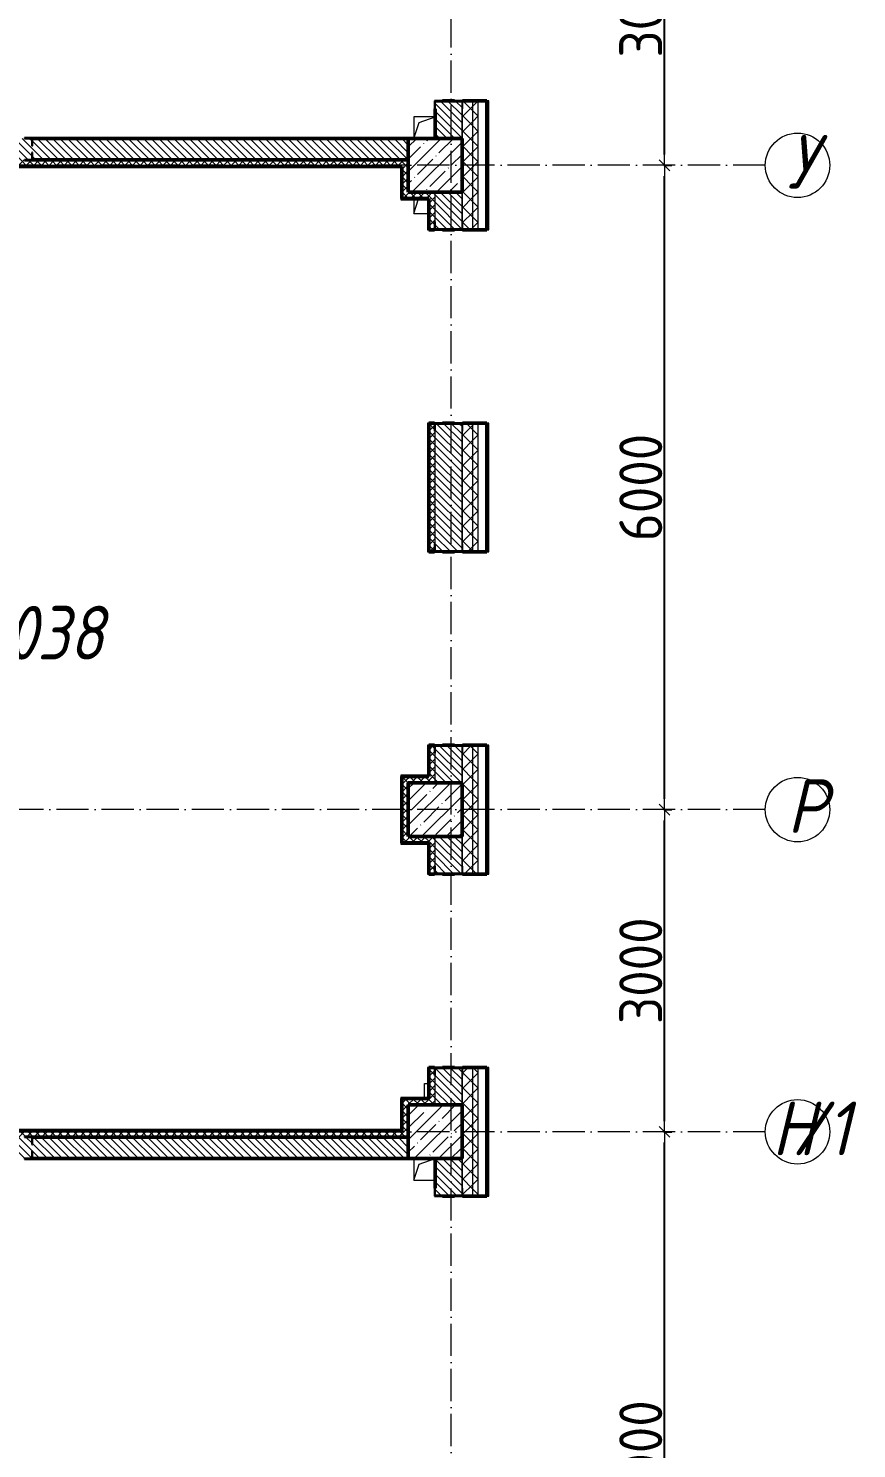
# Model space of a CAD drawing. Header units: millimetres. Extents: x -401725 to 250493, y 305116 to 802890.
# Drawn here: x 81621 to 89333, y 481397 to 494622 of the extents above; entities that cross this region are included whole.
import ezdxf

# ---------------------------------------------------------------- set-up
doc = ezdxf.new("R2010")
doc.units = ezdxf.units.MM
doc.linetypes.add('50_200_ШТРИХ_1Т_ш5_п1_п1_', pattern=[700, 500, -100, 0, -100])
for name, color, linetype, lineweight in [('A-____-____-DIMS', 7, 'Continuous', 9), ('A-FLOR-____-OTLN', 7, 'Continuous', 9), ('A-GENM-____-MCUT', 7, 'Continuous', 25), ('A-GENM-____-OTLN', 7, 'Continuous', 9), ('A-GENM-____-OTLN-1', 7, 'Continuous', 25), ('A-WALL-____-MCUT-2', 7, 'Continuous', 50), ('A-WALL-____-MCUT-3', 7, 'Continuous', 9), ('A-WALL-____-PATT-1', 7, 'Continuous', 9), ('A-WALL-FNSH-MCUT-1', 7, 'Continuous', 9), ('S-COLS-____-MCUT', 7, 'Continuous', 50), ('S-COLS-____-OTLN', 7, 'Continuous', 9), ('S-GRID-____-IDEN', 7, 'Continuous', 9), ('S-GRID-____-OTLN-1', 7, '50_200_ШТРИХ_1Т_ш5_п1_п1_', 9), ('Марки помещений', 7, 'Continuous', 9)]:
    doc.layers.add(name, color=color, linetype=linetype, lineweight=lineweight)
doc.layers.add('A-WALL-____-PATT-2', color=7, linetype='Continuous', lineweight=9, true_color=0x787878)
doc.styles.add('ISOCPEUR_I', font='isocpeui.ttf', dxfattribs={"width": 0.9, "height": 2.5})
doc.styles.add('ISOCPEUR_I_3', font='isocpeui.ttf', dxfattribs={"width": 0.85, "height": 2.2})
doc.styles.add('СПДС', font='isocpeur.ttf', dxfattribs={"width": 0.9})
doc.dimstyles.new('Размера А3', dxfattribs={"dimtxt": 200, "dimasz": 100, "dimexe": 70, "dimexo": 100, "dimgap": 20, "dimtad": 1, "dimdec": 0, "dimrnd": 10, "dimzin": 0, "dimdsep": 46, "dimtxsty": 'СПДС', "dimblk": 'ARROWHEAD_6', "dimcen": 1, "dimclrd": 256, "dimclre": 256, "dimclrt": 256, "dimazin": 0, "dimtfac": 1, "dimtdec": 0, "dimtmove": 2, "dimatfit": 3, "dimfxl": 1, "dimtolj": 1, "dimtzin": 0, "dimarcsym": 0})
pattern_1 = [(135, (-15591.663, 459015.94), (-35.35534, -35.35534), [])]
pattern_2 = [(45, (-15591.663, 459015.94), (-35.35534, 35.35534), []), (135, (-15591.663, 459015.94), (-35.35534, -35.35534), [])]
pattern_3 = [(45, (-15591.66, 459015.94), (-70.71068, 70.71068), []), (135, (-15591.66, 459015.94), (-70.71068, -70.71068), [])]

# ---------------------------------------------------------------- blocks, each defined once
blk = doc.blocks.new('BSC_Колонна _Прямоугольная - 500х500-V26-АР1_План отверстий 2 этажа в осях 1-64_А-ГГ')
at = {"layer": 'S-COLS-____-OTLN'}
h = blk.add_hatch(dxfattribs=at)
h.set_pattern_fill('FP_55', color=256, style=0, pattern_type=2)
h.set_pattern_definition([(45, (-101000, -25331.04), (-114.04925, 114.04925), []), (45, (-100885.95, -25331.04), (-114.04925, 114.04925), [201.613, -40.323, 3.353, -36.97])])
h.paths.add_polyline_path([(-250, -250), (250, -250), (250, 250), (-250, 250)], flags=0)
at = {"layer": 'S-COLS-____-MCUT'}
for p, q in [((250, 250), (-250, 250)), ((-250, 250), (-250, -250)), ((250, -250), (250, 250)), ((-250, -250), (250, -250))]:
    blk.add_line(p, q, dxfattribs=at)
blk = doc.blocks.new('BSC_Колонна _Прямоугольная - 500х500-V28-АР1_План отверстий 2 этажа в осях 1-64_А-ГГ')
at = {"layer": 'S-COLS-____-OTLN'}
h = blk.add_hatch(dxfattribs=at)
h.set_pattern_fill('FP_57', color=256, style=0, pattern_type=2)
h.set_pattern_definition([(45, (-101000, -34331.04), (-114.04925, 114.04925), []), (45, (-100885.95, -34331.04), (-114.04925, 114.04925), [201.613, -40.323, 3.353, -36.97])])
h.paths.add_polyline_path([(-250, -250), (250, -250), (250, 250), (-250, 250), (-250, -55)], flags=0)
at = {"layer": 'S-COLS-____-MCUT'}
for p, q in [((250, 250), (-250, 250)), ((-250, 250), (-250, -250)), ((250, -250), (250, 250)), ((-250, -250), (250, -250))]:
    blk.add_line(p, q, dxfattribs=at)
blk = doc.blocks.new('BSC_Колонна _Прямоугольная - 500х500-V34-АР1_План отверстий 2 этажа в осях 1-64_А-ГГ')
at = {"layer": 'S-COLS-____-OTLN'}
h = blk.add_hatch(dxfattribs=at)
h.set_pattern_fill('FP_63', color=256, style=0, pattern_type=2)
h.set_pattern_definition([(45, (-101000, -28331.04), (-114.04925, 114.04925), []), (45, (-100885.95, -28331.04), (-114.04925, 114.04925), [201.613, -40.323, 3.353, -36.97])])
h.paths.add_polyline_path([(-250, -250), (250, -250), (250, 250), (-250, 250), (-250, -75)], flags=0)
at = {"layer": 'S-COLS-____-MCUT'}
for p, q in [((250, 250), (-250, 250)), ((-250, 250), (-250, -250)), ((250, -250), (250, 250)), ((-250, -250), (250, -250))]:
    blk.add_line(p, q, dxfattribs=at)
blk = doc.blocks.new('Фахверк_СКБ_Уголок - 250_2700-27497298-АР1_План отверстий 2 этажа в осях 1-64_А-ГГ')
at = {"layer": 'A-GENM-____-MCUT'}
for p, q in [((200, 181), (125, 181)), ((125, 181), (125, 106)), ((131, 106), (131, 175)), ((131, 175), (200, 175)), ((200, 175), (200, 181)), ((125, 106), (131, 106)), ((131, -6), (125, -6)), ((125, -6), (125, -81)), ((125, -81), (200, -81)), ((131, -75), (131, -6)), ((200, -75), (131, -75)), ((200, -81), (200, -75))]:
    blk.add_line(p, q, dxfattribs=at)
blk = doc.blocks.new('Фахверк_СКБ_Уголок - 200_3550-28267367-АР1_План отверстий 2 этажа в осях 1-64_А-ГГ')
at = {"layer": 'A-GENM-____-MCUT'}
for p, q in [((200, 156), (125, 156)), ((125, 156), (125, 81)), ((131, 81), (131, 150)), ((131, 150), (200, 150)), ((200, 150), (200, 156)), ((125, 81), (131, 81)), ((131, 19), (125, 19)), ((125, 19), (125, -56)), ((131, -50), (131, 19)), ((125, -56), (200, -56)), ((200, -50), (131, -50)), ((200, -56), (200, -50))]:
    blk.add_line(p, q, dxfattribs=at)
blk = doc.blocks.new('AR_Отверстие прямоугольное _в плите_ - AR_Отверстие прямоугольное _в плите_-V168-АР1_План отверстий 2 этажа в осях 1-64_А-ГГ')
at = {"layer": 'A-GENM-____-OTLN'}
for p, q in [((100, 100), (-100, 100)), ((-100, 100), (-100, -100)), ((-100, -100), (-50, 50)), ((-50, 50), (100, 100))]:
    blk.add_line(p, q, dxfattribs=at)
blk = doc.blocks.new('AR_Отверстие прямоугольное _в плите_ - AR_Отверстие прямоугольное _в плите_-30511571-АР1_План отверстий 2 этажа в осях 1-64_А-ГГ')
at = {"layer": 'A-GENM-____-OTLN'}
for p, q in [((-100, 30), (-100, -100)), ((-100, -100), (-57, 30)), ((-100, -100), (30, -100))]:
    blk.add_line(p, q, dxfattribs=at)
blk = doc.blocks.new('AR_Отверстие прямоугольное _в плите_ - AR_Отверстие прямоугольное _в плите_-30511543-АР1_План отверстий 2 этажа в осях 1-64_А-ГГ')
at = {"layer": 'A-GENM-____-OTLN'}
for p, q in [((-100, 100), (-100, -100)), ((-100, -100), (-50, 50)), ((-50, 50), (100, 100)), ((-100, -100), (100, -100))]:
    blk.add_line(p, q, dxfattribs=at)
blk = doc.blocks.new('Ось сетки - Круг_Ø6_00__ISO-2_5_0_9K_-25732049-АР1_План отверстий 2 этажа в осях 1-64_А-ГГ')
at = {"layer": 'S-GRID-____-IDEN'}
blk.add_circle((0, 0), 3, dxfattribs=at)
blk = doc.blocks.new('ARROWHEAD_6')
at = {"color": 0, "linetype": 'Continuous'}
for p, q in [((0, 0), (-1, 0)), ((-0.5, -0.5), (0.5, 0.5))]:
    blk.add_line(p, q, dxfattribs=at)
blk = doc.blocks.new('*D4666')
at = {"layer": 'A-____-____-DIMS', "lineweight": -2, "transparency": 16777216}
for p, q in [((87537, 484347), (87613, 484347)), ((87543, 478447), (87543, 484247)), ((87537, 478347), (87613, 478347))]:
    blk.add_line(p, q, dxfattribs=at)
at = {"layer": 'Defpoints', "color": 0, "lineweight": 30, "transparency": 16777216}
for p in [(87437, 484347), (87543, 484347), (87437, 478347)]:
    blk.add_point(p, dxfattribs=at)
at = {"layer": 'A-____-____-DIMS', "lineweight": -2, "transparency": 16777216, "xscale": 100, "yscale": 100, "zscale": 100}
for p, rotation in [((87543, 484347), 90), ((87543, 478347), 270)]:
    blk.add_blockref('ARROWHEAD_6', p, dxfattribs=dict(at, rotation=rotation))
at = {"layer": 'A-____-____-DIMS', "transparency": 16777216, "insert": (87323, 481347), "char_height": 400, "attachment_point": 5, "rotation": 90, "style": 'СПДС'}
blk.add_mtext('\\A1;6000', dxfattribs=at)
blk = doc.blocks.new('*D4667')
at = {"layer": 'A-____-____-DIMS', "lineweight": -2, "transparency": 16777216}
for p, q in [((87537, 487347), (87613, 487347)), ((87543, 484447), (87543, 487247)), ((87537, 484347), (87613, 484347))]:
    blk.add_line(p, q, dxfattribs=at)
at = {"layer": 'Defpoints', "color": 0, "lineweight": 30, "transparency": 16777216}
for p in [(87437, 487347), (87543, 487347), (87437, 484347)]:
    blk.add_point(p, dxfattribs=at)
at = {"layer": 'A-____-____-DIMS', "lineweight": -2, "transparency": 16777216, "xscale": 100, "yscale": 100, "zscale": 100}
for p, rotation in [((87543, 487347), 90), ((87543, 484347), 270)]:
    blk.add_blockref('ARROWHEAD_6', p, dxfattribs=dict(at, rotation=rotation))
at = {"layer": 'A-____-____-DIMS', "transparency": 16777216, "insert": (87323, 485847), "char_height": 400, "attachment_point": 5, "rotation": 90, "style": 'СПДС'}
blk.add_mtext('\\A1;3000', dxfattribs=at)
blk = doc.blocks.new('*D4668')
at = {"layer": 'A-____-____-DIMS', "lineweight": -2, "transparency": 16777216}
for p, q in [((87537, 493347), (87613, 493347)), ((87543, 487447), (87543, 493247)), ((87537, 487347), (87613, 487347))]:
    blk.add_line(p, q, dxfattribs=at)
at = {"layer": 'Defpoints', "color": 0, "lineweight": 30, "transparency": 16777216}
for p in [(87437, 493347), (87543, 493347), (87437, 487347)]:
    blk.add_point(p, dxfattribs=at)
at = {"layer": 'A-____-____-DIMS', "lineweight": -2, "transparency": 16777216, "xscale": 100, "yscale": 100, "zscale": 100}
for p, rotation in [((87543, 493347), 90), ((87543, 487347), 270)]:
    blk.add_blockref('ARROWHEAD_6', p, dxfattribs=dict(at, rotation=rotation))
at = {"layer": 'A-____-____-DIMS', "transparency": 16777216, "insert": (87323, 490347), "char_height": 400, "attachment_point": 5, "rotation": 90, "style": 'СПДС'}
blk.add_mtext('\\A1;6000', dxfattribs=at)
blk = doc.blocks.new('*D4669')
at = {"layer": 'A-____-____-DIMS', "lineweight": -2, "transparency": 16777216}
for p, q in [((87537, 496347), (87613, 496347)), ((87543, 493447), (87543, 496247)), ((87537, 493347), (87613, 493347))]:
    blk.add_line(p, q, dxfattribs=at)
at = {"layer": 'Defpoints', "color": 0, "lineweight": 30, "transparency": 16777216}
for p in [(87437, 496347), (87543, 496347), (87437, 493347)]:
    blk.add_point(p, dxfattribs=at)
at = {"layer": 'A-____-____-DIMS', "lineweight": -2, "transparency": 16777216, "xscale": 100, "yscale": 100, "zscale": 100}
for p, rotation in [((87543, 496347), 90), ((87543, 493347), 270)]:
    blk.add_blockref('ARROWHEAD_6', p, dxfattribs=dict(at, rotation=rotation))
at = {"layer": 'A-____-____-DIMS', "transparency": 16777216, "insert": (87323, 494847), "char_height": 400, "attachment_point": 5, "rotation": 90, "style": 'СПДС'}
blk.add_mtext('\\A1;3000', dxfattribs=at)
blk = doc.blocks.new('2этаж')
at = {"layer": 'S-GRID-____-OTLN-1', "color": 251, "ltscale": 0.6, "true_color": 0x636466}
for p, q in [((85558.3, 454533.3), (85558.3, 508896.9)), ((88482.7, 493347), (77429.6, 493347)), ((88482.7, 487347), (77429.6, 487347)), ((88482.7, 484347), (77429.6, 484347))]:
    blk.add_line(p, q, dxfattribs=at)
at = {"layer": 'S-GRID-____-IDEN', "char_height": 500, "attachment_point": 1, "style": 'ISOCPEUR_I'}
for s, insert, width in [('\\fISOCPEUR|b0|i1|c204|p34|;\\W.9;У', (88685.3, 493628.9), 223.671), ('\\fISOCPEUR|b0|i1|c204|p34|;\\W.9;Р', (88685.3, 487628.9), 223.671), ('\\fISOCPEUR|b0|i1|c204|p34|;\\W.9;Н', (88542.7, 484628.9), 223.671), ('/1', (88727.2, 484628.9), 346.329)]:
    blk.add_mtext(s, dxfattribs=dict(at, insert=insert, width=width))
at = {"layer": 'A-____-____-DIMS'}
for base, p1, p2, picture, middle in [((87542.6, 496347), (87436.5, 493347), (87436.5, 496347), '*D4669', (87322.6, 494847)), ((87542.6, 493347), (87436.5, 487347), (87436.5, 493347), '*D4668', (87322.6, 490347)), ((87542.6, 487347), (87436.5, 484347), (87436.5, 487347), '*D4667', (87322.6, 485847)), ((87542.6, 484347), (87436.5, 478347), (87436.5, 484347), '*D4666', (87322.6, 481347))]:
    dim = blk.add_linear_dim(base=base, p1=p1, p2=p2, angle=90, dimstyle='Размера А3', override={"dimtxt": 400}, dxfattribs=at)
    dim.commit()
    dim.dimension.update_dxf_attribs({"geometry": picture, "text_midpoint": middle})

msp = doc.modelspace()

# ---------------------------------------------------------------- hatches: boundary and pattern name
at = {"layer": 'A-WALL-____-PATT-1'}
h = msp.add_hatch(dxfattribs=at)
h.set_pattern_fill('FP_1', color=256, style=0, pattern_type=2)
h.set_pattern_definition(pattern_3)
h.paths.add_polyline_path([(85758.3366, 456996.983), (85758.3366, 457946.983), (85664.3366, 457946.983), (85664.3366, 457871.983), (85658.3366, 457871.983), (85658.3366, 456996.983)], flags=0)
h.paths.add_polyline_path([(85664.3366, 459746.983), (85758.3366, 459746.983), (85758.3366, 460946.983), (85664.3366, 460946.983), (85664.3366, 460871.983), (85658.3366, 460871.983), (85658.3366, 459821.983), (85664.3366, 459821.983), (85664.3366, 459751.8495)], flags=0)
h.paths.add_polyline_path([(85664.3366, 462746.983), (85758.3366, 462746.983), (85758.3366, 463946.983), (85664.3366, 463946.983), (85664.3366, 463871.983), (85658.3366, 463871.983), (85658.3366, 462821.983), (85664.3366, 462821.983), (85664.3366, 462752.983)], flags=0)
h.paths.add_polyline_path([(85758.3366, 465746.983), (85758.3366, 466946.983), (85664.3366, 466946.983), (85664.3366, 466871.983), (85658.3366, 466871.983), (85658.3366, 465821.983), (85664.3366, 465821.983), (85664.3366, 465746.983)], flags=0)
h.paths.add_polyline_path([(85758.3366, 468746.983), (85758.3366, 469946.983), (85664.3366, 469946.983), (85664.3366, 469871.983), (85658.3366, 469871.983), (85658.3366, 468821.983), (85664.3366, 468821.983), (85664.3366, 468746.983)], flags=0)
h.paths.add_polyline_path([(85758.3366, 471746.983), (85758.3366, 472946.983), (85664.3366, 472946.983), (85664.3366, 472871.983), (85658.3366, 472871.983), (85658.3366, 471821.983), (85664.3366, 471821.983), (85664.3366, 471746.983)], flags=0)
h.paths.add_polyline_path([(85664.3366, 474746.983), (85758.3366, 474746.983), (85758.3366, 475946.983), (85664.3366, 475946.983), (85664.3366, 475871.983), (85658.3366, 475871.983), (85658.3366, 474821.983), (85664.3366, 474821.983), (85664.3366, 474752.983)], flags=0)
h.paths.add_polyline_path([(85664.3366, 477746.983), (85758.3366, 477746.983), (85758.3366, 478946.983), (85664.3366, 478946.983), (85664.3366, 478871.983), (85658.3366, 478871.983), (85658.3366, 477821.983), (85664.3366, 477821.983), (85664.3366, 477752.983)], flags=0)
h.paths.add_polyline_path([(85758.3366, 483746.983), (85758.3366, 484946.983), (85664.3366, 484946.983), (85664.3366, 484871.983), (85658.3366, 484871.983), (85658.3366, 483821.983), (85664.3366, 483821.983), (85664.3366, 483746.983)], flags=0)
h.paths.add_polyline_path([(85664.3366, 486746.983), (85758.3366, 486746.983), (85758.3366, 487946.983), (85664.3366, 487946.983), (85664.3366, 487871.983), (85658.3366, 487871.983), (85658.3366, 486821.983), (85664.3366, 486821.983), (85664.3366, 486752.983)], flags=0)
h.paths.add_polyline_path([(85664.3366, 489746.983), (85758.3366, 489746.983), (85758.3366, 490946.983), (85664.3366, 490946.983), (85664.3366, 490871.983), (85658.3366, 490871.983), (85658.3366, 489821.983), (85664.3366, 489821.983), (85664.3366, 489752.983)], flags=0)
h.paths.add_polyline_path([(85758.3366, 492746.983), (85758.3366, 493946.983), (85664.3366, 493946.983), (85664.3366, 493871.983), (85658.3366, 493871.983), (85658.3366, 492821.983), (85664.3366, 492821.983), (85664.3366, 492746.983)], flags=0)
h.paths.add_polyline_path([(85664.3366, 495746.983), (85758.3366, 495746.983), (85758.3366, 496946.983), (85664.3366, 496946.983), (85664.3366, 496871.983), (85658.3366, 496871.983), (85658.3366, 495821.983), (85664.3366, 495821.983), (85664.3366, 495752.983)], flags=0)
h.paths.add_polyline_path([(85758.3366, 498746.983), (85758.3366, 499946.983), (85664.3366, 499946.983), (85664.3366, 499871.983), (85658.3366, 499871.983), (85658.3366, 498821.983), (85664.3366, 498821.983), (85664.3366, 498746.983)], flags=0)
h.paths.add_polyline_path([(85664.3366, 504746.983), (85758.3366, 504746.983), (85758.3366, 505811.983), (85658.3366, 505811.983), (85658.3366, 504821.983), (85664.3366, 504821.983), (85664.3366, 504752.983)], flags=0)
h = msp.add_hatch(dxfattribs=at)
h.set_pattern_fill('FP_1', color=256, style=0, pattern_type=2)
h.set_pattern_definition(pattern_3)
h.paths.add_polyline_path([(85758.3366, 456946.983), (85808.3366, 456946.983), (85808.3366, 457946.983), (85758.3366, 457946.983), (85758.3366, 456996.983)], flags=0)
h.paths.add_polyline_path([(85758.3366, 459746.983), (85808.3366, 459746.983), (85808.3366, 460946.983), (85758.3366, 460946.983), (85758.3366, 459751.8495)], flags=0)
h.paths.add_polyline_path([(85808.3366, 462746.983), (85808.3366, 463946.983), (85758.3366, 463946.983), (85758.3366, 462746.983)], flags=0)
h.paths.add_polyline_path([(85758.3366, 465746.983), (85808.3366, 465746.983), (85808.3366, 466946.983), (85758.3366, 466946.983), (85758.3366, 465771.8075)], flags=0)
h.paths.add_polyline_path([(85758.3366, 468746.983), (85808.3366, 468746.983), (85808.3366, 469946.983), (85758.3366, 469946.983), (85758.3366, 469211.7835)], flags=0)
h.paths.add_polyline_path([(85808.3366, 471746.983), (85808.3366, 472946.983), (85758.3366, 472946.983), (85758.3366, 471746.983)], flags=0)
h.paths.add_polyline_path([(85758.3366, 474746.983), (85808.3366, 474746.983), (85808.3366, 475946.983), (85758.3366, 475946.983), (85758.3366, 475231.7415)], flags=0)
h.paths.add_polyline_path([(85758.3366, 477746.983), (85808.3366, 477746.983), (85808.3366, 478946.983), (85758.3366, 478946.983), (85758.3366, 478671.7174)], flags=0)
h.paths.add_polyline_path([(85808.3366, 483746.983), (85808.3366, 484946.983), (85758.3366, 484946.983), (85758.3366, 483746.983)], flags=0)
h.paths.add_polyline_path([(85808.3366, 486746.983), (85808.3366, 487946.983), (85758.3366, 487946.983), (85758.3366, 486746.983)], flags=0)
h.paths.add_polyline_path([(85808.3366, 489746.983), (85808.3366, 490946.983), (85758.3366, 490946.983), (85758.3366, 489746.983)], flags=0)
h.paths.add_polyline_path([(85808.3366, 492746.983), (85808.3366, 493946.983), (85758.3366, 493946.983), (85758.3366, 492746.983)], flags=0)
h.paths.add_polyline_path([(85758.3366, 495746.983), (85808.3366, 495746.983), (85808.3366, 496946.983), (85758.3366, 496946.983), (85758.3366, 495871.5974)], flags=0)
h.paths.add_polyline_path([(85808.3366, 498746.983), (85808.3366, 499946.983), (85758.3366, 499946.983), (85758.3366, 498746.983)], flags=0)
h.paths.add_polyline_path([(85758.3366, 504746.983), (85808.3366, 504746.983), (85808.3366, 505811.983), (85758.3366, 505811.983), (85758.3366, 505331.5313)], flags=0)
h = msp.add_hatch(dxfattribs=at)
h.set_pattern_fill('FP_3', color=256, style=0, pattern_type=2)
h.set_pattern_definition([(45, (-15591.66, 459015.94), (-85.53659, 85.53659), []), (45, (-15534.64, 459015.94), (-85.53659, 85.53659), [])])
h.paths.add_polyline_path([(85888.3366, 456846.983), (85908.3366, 456846.983), (85908.3366, 457946.983), (85888.3366, 457946.983), (85888.3366, 456866.983)], flags=0)
h.paths.add_polyline_path([(85908.3366, 459746.983), (85908.3366, 460946.983), (85888.3366, 460946.983), (85888.3366, 459746.983)], flags=0)
h.paths.add_polyline_path([(85908.3366, 462746.983), (85908.3366, 463946.983), (85888.3366, 463946.983), (85888.3366, 462746.983)], flags=0)
h.paths.add_polyline_path([(85908.3366, 465746.983), (85908.3366, 466946.983), (85888.3366, 466946.983), (85888.3366, 465746.983)], flags=0)
h.paths.add_polyline_path([(85888.3366, 468746.983), (85908.3366, 468746.983), (85908.3366, 469946.983), (85888.3366, 469946.983), (85888.3366, 469211.7835)], flags=0)
h.paths.add_polyline_path([(85888.3366, 471746.983), (85908.3366, 471746.983), (85908.3366, 472946.983), (85888.3366, 472946.983), (85888.3366, 471791.7655)], flags=0)
h.paths.add_polyline_path([(85888.3366, 474746.983), (85908.3366, 474746.983), (85908.3366, 475946.983), (85888.3366, 475946.983), (85888.3366, 475231.7415)], flags=0)
h.paths.add_polyline_path([(85888.3366, 477746.983), (85908.3366, 477746.983), (85908.3366, 478946.983), (85888.3366, 478946.983), (85888.3366, 478671.7174)], flags=0)
h.paths.add_polyline_path([(85908.3366, 483746.983), (85908.3366, 484946.983), (85888.3366, 484946.983), (85888.3366, 483746.983)], flags=0)
h.paths.add_polyline_path([(85888.3366, 486746.983), (85908.3366, 486746.983), (85908.3366, 487946.983), (85888.3366, 487946.983), (85888.3366, 487271.6574)], flags=0)
h.paths.add_polyline_path([(85888.3366, 489746.983), (85908.3366, 489746.983), (85908.3366, 490946.983), (85888.3366, 490946.983), (85888.3366, 490711.6334)], flags=0)
h.paths.add_polyline_path([(85888.3366, 492746.983), (85908.3366, 492746.983), (85908.3366, 493946.983), (85888.3366, 493946.983), (85888.3366, 493291.6154)], flags=0)
h.paths.add_polyline_path([(85908.3366, 495746.983), (85908.3366, 496946.983), (85888.3366, 496946.983), (85888.3366, 495746.983)], flags=0)
h.paths.add_polyline_path([(85888.3366, 498746.983), (85908.3366, 498746.983), (85908.3366, 499946.983), (85888.3366, 499946.983), (85888.3366, 499311.5733)], flags=0)
h.paths.add_polyline_path([(85908.3366, 504746.983), (85908.3366, 505811.983), (85888.3366, 505811.983), (85888.3366, 504746.983)], flags=0)
h = msp.add_hatch(dxfattribs=at)
h.set_pattern_fill('FP_6', color=256, style=0, pattern_type=2)
h.set_pattern_definition(pattern_1)
h.paths.add_polyline_path([(85589.3366, 493596.983), (85658.3366, 493596.983), (85658.3366, 493940.983), (85589.3366, 493940.983), (85589.3366, 493946.983), (85477.3366, 493946.983), (85477.3366, 493940.983), (85408.3366, 493940.983), (85408.3366, 493596.983)], flags=0)
h.paths.add_polyline_path([(85589.3366, 495746.983), (85589.3366, 495752.983), (85658.3366, 495752.983), (85658.3366, 496096.983), (85408.3366, 496096.983), (85408.3366, 495752.983), (85477.3366, 495752.983), (85477.3366, 495746.983)], flags=0)
h = msp.add_hatch(dxfattribs=at)
h.set_pattern_fill('FP_6', color=256, style=0, pattern_type=2)
h.set_pattern_definition(pattern_1)
h.paths.add_polyline_path([(85158.3366, 493396.983), (85158.3366, 493596.983), (81658.3366, 493596.983), (81658.3366, 493527.983), (81652.3366, 493527.983), (81652.3366, 493596.983), (78158.3366, 493596.983), (78158.3366, 493396.983), (81652.3366, 493396.983), (81652.3366, 493465.983), (81658.3366, 493465.983), (81658.3366, 493396.983), (85140.1114, 493396.983)], flags=0)
h = msp.add_hatch(dxfattribs=at)
h.set_pattern_fill('FP_6', color=256, style=0, pattern_type=2)
h.set_pattern_definition(pattern_1)
h.paths.add_polyline_path([(85589.3366, 487596.983), (85658.3366, 487596.983), (85658.3366, 487940.983), (85589.3366, 487940.983), (85589.3366, 487946.983), (85477.3366, 487946.983), (85477.3366, 487940.983), (85408.3366, 487940.983), (85408.3366, 487596.983), (85581.9775, 487596.983)], flags=0)
h.paths.add_polyline_path([(85589.3366, 489746.983), (85589.3366, 489752.983), (85658.3366, 489752.983), (85658.3366, 490940.983), (85589.3366, 490940.983), (85589.3366, 490946.983), (85477.3366, 490946.983), (85477.3366, 490940.983), (85408.3366, 490940.983), (85408.3366, 489752.983), (85477.3366, 489752.983), (85477.3366, 489746.983)], flags=0)
h.paths.add_polyline_path([(85589.3366, 492746.983), (85589.3366, 492752.983), (85658.3366, 492752.983), (85658.3366, 493096.983), (85408.3366, 493096.983), (85408.3366, 492752.983), (85477.3366, 492752.983), (85477.3366, 492746.983), (85581.9775, 492746.983)], flags=0)
h = msp.add_hatch(dxfattribs=at)
h.set_pattern_fill('FP_6', color=256, style=0, pattern_type=2)
h.set_pattern_definition(pattern_1)
h.paths.add_polyline_path([(85581.9775, 484596.983), (85658.3366, 484596.983), (85658.3366, 484940.983), (85589.3366, 484940.983), (85589.3366, 484946.983), (85477.3366, 484946.983), (85477.3366, 484940.983), (85408.3366, 484940.983), (85408.3366, 484596.983)], flags=0)
h.paths.add_polyline_path([(85581.9775, 486746.983), (85589.3366, 486746.983), (85589.3366, 486752.983), (85658.3366, 486752.983), (85658.3366, 487096.983), (85408.3366, 487096.983), (85408.3366, 486752.983), (85477.3366, 486752.983), (85477.3366, 486746.983)], flags=0)
h = msp.add_hatch(dxfattribs=at)
h.set_pattern_fill('FP_6', color=256, style=0, pattern_type=2)
h.set_pattern_definition(pattern_1)
h.paths.add_polyline_path([(85140.1114, 484096.983), (85158.3366, 484096.983), (85158.3366, 484296.983), (81658.3366, 484296.983), (81658.3366, 484227.983), (81652.3366, 484227.983), (81652.3366, 484296.983), (78158.3366, 484296.983), (78158.3366, 484096.983), (81652.3366, 484096.983), (81652.3366, 484165.983), (81658.3366, 484165.983), (81658.3366, 484096.983), (83372.6471, 484096.983)], flags=0)
h = msp.add_hatch(dxfattribs=at)
h.set_pattern_fill('FP_6', color=256, style=0, pattern_type=2)
h.set_pattern_definition(pattern_1)
h.paths.add_polyline_path([(85408.3366, 478596.983), (85658.3366, 478596.983), (85658.3366, 478940.983), (85589.3366, 478940.983), (85589.3366, 478946.983), (85477.3366, 478946.983), (85477.3366, 478940.983), (85408.3366, 478940.983), (85408.3366, 478671.7174)], flags=0)
h.paths.add_polyline_path([(85589.3366, 483746.983), (85589.3366, 483752.983), (85658.3366, 483752.983), (85658.3366, 484096.983), (85408.3366, 484096.983), (85408.3366, 483752.983), (85477.3366, 483752.983), (85477.3366, 483746.983)], flags=0)
at = {"layer": 'A-WALL-____-PATT-2'}
h = msp.add_hatch(dxfattribs=at)
h.set_pattern_fill('FP_7', color=256, style=0, pattern_type=2)
h.set_pattern_definition(pattern_2)
h.paths.add_polyline_path([(85088.3366, 493336.983), (85098.3366, 493336.983), (85098.3366, 493396.983), (81658.3366, 493396.983), (81658.3366, 493390.983), (81583.3366, 493390.983), (81583.3366, 493396.983), (78318.3366, 493396.983), (78318.3366, 493336.983), (83372.6471, 493336.983)], flags=0)
h = msp.add_hatch(dxfattribs=at)
h.set_pattern_fill('FP_7', color=256, style=0, pattern_type=2)
h.set_pattern_definition(pattern_2)
h.paths.add_polyline_path([(85158.3366, 493036.983), (85158.3366, 493396.983), (85098.3366, 493396.983), (85098.3366, 493036.983), (85140.1114, 493036.983)], flags=0)
h = msp.add_hatch(dxfattribs=at)
h.set_pattern_fill('FP_7', color=256, style=0, pattern_type=2)
h.set_pattern_definition(pattern_2)
h.paths.add_polyline_path([(85158.3366, 493036.983), (85348.3366, 493036.983), (85348.3366, 493096.983), (85158.3366, 493096.983)], flags=0)
h = msp.add_hatch(dxfattribs=at)
h.set_pattern_fill('FP_7', color=256, style=0, pattern_type=2)
h.set_pattern_definition(pattern_2)
h.paths.add_polyline_path([(85348.3366, 487596.983), (85408.3366, 487596.983), (85408.3366, 487871.983), (85402.3366, 487871.983), (85402.3366, 487946.983), (85348.3366, 487946.983), (85348.3366, 487656.983)], flags=0)
h.paths.add_polyline_path([(85348.3366, 489746.983), (85402.3366, 489746.983), (85402.3366, 489821.983), (85408.3366, 489821.983), (85408.3366, 490871.983), (85402.3366, 490871.983), (85402.3366, 490946.983), (85348.3366, 490946.983), (85348.3366, 489752.983)], flags=0)
h.paths.add_polyline_path([(85402.3366, 492746.983), (85402.3366, 492821.983), (85408.3366, 492821.983), (85408.3366, 493096.983), (85348.3366, 493096.983), (85348.3366, 492746.983)], flags=0)
h = msp.add_hatch(dxfattribs=at)
h.set_pattern_fill('FP_7', color=256, style=0, pattern_type=2)
h.set_pattern_definition(pattern_2)
h.paths.add_polyline_path([(85158.3366, 487096.983), (85158.3366, 487656.983), (85098.3366, 487656.983), (85098.3366, 487096.983), (85140.1114, 487096.983)], flags=0)
h = msp.add_hatch(dxfattribs=at)
h.set_pattern_fill('FP_7', color=256, style=0, pattern_type=2)
h.set_pattern_definition(pattern_2)
h.paths.add_polyline_path([(85348.3366, 487596.983), (85348.3366, 487656.983), (85158.3366, 487656.983), (85158.3366, 487596.983), (85338.3366, 487596.983)], flags=0)
h = msp.add_hatch(dxfattribs=at)
h.set_pattern_fill('FP_7', color=256, style=0, pattern_type=2)
h.set_pattern_definition(pattern_2)
h.paths.add_polyline_path([(85140.1114, 487036.983), (85348.3366, 487036.983), (85348.3366, 487096.983), (85098.3366, 487096.983), (85098.3366, 487036.983)], flags=0)
h = msp.add_hatch(dxfattribs=at)
h.set_pattern_fill('FP_7', color=256, style=0, pattern_type=2)
h.set_pattern_definition(pattern_2)
h.paths.add_polyline_path([(85348.3366, 484596.983), (85408.3366, 484596.983), (85408.3366, 484871.983), (85402.3366, 484871.983), (85402.3366, 484946.983), (85348.3366, 484946.983), (85348.3366, 484656.983)], flags=0)
h.paths.add_polyline_path([(85348.3366, 486746.983), (85402.3366, 486746.983), (85402.3366, 486821.983), (85408.3366, 486821.983), (85408.3366, 487096.983), (85348.3366, 487096.983), (85348.3366, 486752.983)], flags=0)
h = msp.add_hatch(dxfattribs=at)
h.set_pattern_fill('FP_7', color=256, style=0, pattern_type=2)
h.set_pattern_definition(pattern_2)
h.paths.add_polyline_path([(85098.3366, 484296.983), (85158.3366, 484296.983), (85158.3366, 484656.983), (85098.3366, 484656.983), (85098.3366, 484356.983)], flags=0)
h = msp.add_hatch(dxfattribs=at)
h.set_pattern_fill('FP_7', color=256, style=0, pattern_type=2)
h.set_pattern_definition(pattern_2)
h.paths.add_polyline_path([(85348.3366, 484596.983), (85348.3366, 484656.983), (85158.3366, 484656.983), (85158.3366, 484596.983), (85338.3366, 484596.983)], flags=0)
h = msp.add_hatch(dxfattribs=at)
h.set_pattern_fill('FP_7', color=256, style=0, pattern_type=2)
h.set_pattern_definition(pattern_2)
h.paths.add_polyline_path([(85098.3366, 484296.983), (85098.3366, 484356.983), (78218.3366, 484356.983), (78218.3366, 484296.983), (81583.3366, 484296.983), (81583.3366, 484302.983), (81658.3366, 484302.983), (81658.3366, 484296.983), (85088.3366, 484296.983)], flags=0)

# ---------------------------------------------------------------- linework, layer by layer
at = {"layer": 'A-FLOR-____-OTLN'}
for p, q in [((85308.3366, 484796.983), (85338.3366, 484796.983)), ((85308.3366, 484666.983), (85308.3366, 484796.983))]:
    msp.add_line(p, q, dxfattribs=at)
at = {"layer": 'A-WALL-____-MCUT-2'}
for p, q in [((85408.3366, 493871.983), (85408.3366, 493596.983)), ((85589.3366, 493946.983), (85477.3366, 493946.983)), ((85888.3366, 493946.983), (85664.3366, 493946.983)), ((85888.3366, 492746.983), (85888.3366, 493946.983)), ((85158.3366, 493596.983), (81658.3366, 493596.983)), ((78318.3366, 493336.983), (85098.3366, 493336.983)), ((81658.3366, 493396.983), (85158.3366, 493396.983)), ((85098.3366, 493036.983), (85098.3366, 493336.983)), ((85348.3366, 493036.983), (85098.3366, 493036.983)), ((85348.3366, 492746.983), (85348.3366, 493036.983)), ((85348.3366, 492746.983), (85402.3366, 492746.983)), ((85477.3366, 492746.983), (85589.3366, 492746.983)), ((85664.3366, 492746.983), (85888.3366, 492746.983)), ((85402.3366, 490946.983), (85348.3366, 490946.983)), ((85348.3366, 489746.983), (85348.3366, 490946.983)), ((85589.3366, 490946.983), (85477.3366, 490946.983)), ((85888.3366, 490946.983), (85664.3366, 490946.983)), ((85888.3366, 489746.983), (85888.3366, 490946.983)), ((85348.3366, 489746.983), (85402.3366, 489746.983)), ((85477.3366, 489746.983), (85589.3366, 489746.983)), ((85664.3366, 489746.983), (85888.3366, 489746.983)), ((85402.3366, 487946.983), (85348.3366, 487946.983)), ((85348.3366, 487656.983), (85348.3366, 487946.983)), ((85589.3366, 487946.983), (85477.3366, 487946.983)), ((85888.3366, 487946.983), (85664.3366, 487946.983)), ((85888.3366, 486746.983), (85888.3366, 487946.983)), ((85098.3366, 487656.983), (85098.3366, 487036.983)), ((85348.3366, 487656.983), (85098.3366, 487656.983)), ((85098.3366, 487036.983), (85348.3366, 487036.983)), ((85348.3366, 486746.983), (85348.3366, 487036.983)), ((85348.3366, 486746.983), (85402.3366, 486746.983)), ((85477.3366, 486746.983), (85589.3366, 486746.983)), ((85664.3366, 486746.983), (85888.3366, 486746.983)), ((85402.3366, 484946.983), (85348.3366, 484946.983)), ((85348.3366, 484656.983), (85348.3366, 484946.983)), ((85589.3366, 484946.983), (85477.3366, 484946.983)), ((85888.3366, 484946.983), (85664.3366, 484946.983)), ((85888.3366, 483746.983), (85888.3366, 484946.983)), ((85098.3366, 484656.983), (85348.3366, 484656.983)), ((85098.3366, 484356.983), (85098.3366, 484656.983)), ((85098.3366, 484356.983), (78218.3366, 484356.983)), ((85158.3366, 484296.983), (81658.3366, 484296.983)), ((81658.3366, 484096.983), (85158.3366, 484096.983)), ((85408.3366, 484096.983), (85408.3366, 483821.983)), ((85477.3366, 483746.983), (85589.3366, 483746.983)), ((85664.3366, 483746.983), (85888.3366, 483746.983))]:
    msp.add_line(p, q, dxfattribs=at)
at = {"layer": 'A-WALL-____-MCUT-3'}
for p, q in [((85658.3366, 493596.983), (85658.3366, 493871.983)), ((85658.3366, 493871.983), (85658.3366, 493596.983)), ((85758.3366, 492746.983), (85758.3366, 493946.983)), ((85808.3366, 492746.983), (85808.3366, 493946.983)), ((85408.3366, 492821.983), (85408.3366, 493096.983)), ((85658.3366, 492821.983), (85658.3366, 493096.983)), ((85658.3366, 493096.983), (85658.3366, 492821.983)), ((85758.3366, 489746.983), (85758.3366, 490946.983)), ((85808.3366, 489746.983), (85808.3366, 490946.983)), ((85408.3366, 489821.983), (85408.3366, 490871.983)), ((85658.3366, 489821.983), (85658.3366, 490871.983)), ((85658.3366, 490871.983), (85658.3366, 489821.983)), ((85408.3366, 487596.983), (85408.3366, 487871.983)), ((85658.3366, 487596.983), (85658.3366, 487871.983)), ((85658.3366, 487871.983), (85658.3366, 487596.983)), ((85758.3366, 486746.983), (85758.3366, 487946.983)), ((85808.3366, 486746.983), (85808.3366, 487946.983)), ((85408.3366, 486821.983), (85408.3366, 487096.983)), ((85658.3366, 486821.983), (85658.3366, 487096.983)), ((85658.3366, 487096.983), (85658.3366, 486821.983)), ((85408.3366, 484596.983), (85408.3366, 484871.983)), ((85658.3366, 484596.983), (85658.3366, 484871.983)), ((85658.3366, 484871.983), (85658.3366, 484596.983)), ((85758.3366, 483746.983), (85758.3366, 484946.983)), ((85808.3366, 483746.983), (85808.3366, 484946.983)), ((85658.3366, 483821.983), (85658.3366, 484096.983)), ((85658.3366, 484096.983), (85658.3366, 483821.983))]:
    msp.add_line(p, q, dxfattribs=at)
at = {"layer": 'A-WALL-FNSH-MCUT-1'}
for p, q in [((85908.3366, 493946.983), (85888.3366, 493946.983)), ((85888.3366, 493946.983), (85888.3366, 492746.983)), ((85908.3366, 492746.983), (85908.3366, 493946.983)), ((78328.3366, 493326.983), (85088.3366, 493326.983)), ((85088.3366, 493326.983), (85088.3366, 493026.983)), ((85088.3366, 493026.983), (85338.3366, 493026.983)), ((85338.3366, 493026.983), (85338.3366, 492746.983)), ((85338.3366, 492746.983), (85348.3366, 492746.983)), ((85888.3366, 492746.983), (85908.3366, 492746.983)), ((85338.3366, 490946.983), (85338.3366, 489746.983)), ((85348.3366, 490946.983), (85338.3366, 490946.983)), ((85908.3366, 490946.983), (85888.3366, 490946.983)), ((85888.3366, 490946.983), (85888.3366, 489746.983)), ((85908.3366, 489746.983), (85908.3366, 490946.983)), ((85338.3366, 489746.983), (85348.3366, 489746.983)), ((85888.3366, 489746.983), (85908.3366, 489746.983)), ((85338.3366, 487946.983), (85338.3366, 487666.983)), ((85348.3366, 487946.983), (85338.3366, 487946.983)), ((85908.3366, 487946.983), (85888.3366, 487946.983)), ((85888.3366, 487946.983), (85888.3366, 486746.983)), ((85908.3366, 486746.983), (85908.3366, 487946.983)), ((85088.3366, 487666.983), (85088.3366, 487026.983)), ((85338.3366, 487666.983), (85088.3366, 487666.983)), ((85088.3366, 487026.983), (85338.3366, 487026.983)), ((85338.3366, 487026.983), (85338.3366, 486746.983)), ((85338.3366, 486746.983), (85348.3366, 486746.983)), ((85888.3366, 486746.983), (85908.3366, 486746.983)), ((85338.3366, 484946.983), (85338.3366, 484666.983)), ((85348.3366, 484946.983), (85338.3366, 484946.983)), ((85908.3366, 484946.983), (85888.3366, 484946.983)), ((85888.3366, 484946.983), (85888.3366, 483746.983)), ((85908.3366, 483746.983), (85908.3366, 484946.983)), ((85338.3366, 484666.983), (85088.3366, 484666.983)), ((85088.3366, 484666.983), (85088.3366, 484366.983)), ((85088.3366, 484366.983), (78228.3366, 484366.983)), ((85888.3366, 483746.983), (85908.3366, 483746.983))]:
    msp.add_line(p, q, dxfattribs=at)

# ---------------------------------------------------------------- block references
at = {"color": 18, "true_color": 0x000000}
msp.add_blockref('2этаж', (0, 0), dxfattribs=at)
at = {"layer": 'A-GENM-____-OTLN'}
for name, p in [('AR_Отверстие прямоугольное _в плите_ - AR_Отверстие прямоугольное _в плите_-V168-АР1_План отверстий 2 этажа в осях 1-64_А-ГГ', (85308.3366, 493696.983)), ('AR_Отверстие прямоугольное _в плите_ - AR_Отверстие прямоугольное _в плите_-30511571-АР1_План отверстий 2 этажа в осях 1-64_А-ГГ', (85308.3366, 492996.983)), ('AR_Отверстие прямоугольное _в плите_ - AR_Отверстие прямоугольное _в плите_-30511543-АР1_План отверстий 2 этажа в осях 1-64_А-ГГ', (85308.3366, 483996.983))]:
    msp.add_blockref(name, p, dxfattribs=at)
at = {"layer": 'A-GENM-____-OTLN-1'}
for name, p, rotation in [('Фахверк_СКБ_Уголок - 250_2700-27497298-АР1_План отверстий 2 этажа в осях 1-64_А-ГГ', (85483.3366, 494071.983), 270), ('Фахверк_СКБ_Уголок - 200_3550-28267367-АР1_План отверстий 2 этажа в осях 1-64_А-ГГ', (81783.3366, 493546.983), 180), ('Фахверк_СКБ_Уголок - 250_2700-27497298-АР1_План отверстий 2 этажа в осях 1-64_А-ГГ', (85583.3366, 492621.983), 90), ('Фахверк_СКБ_Уголок - 250_2700-27497298-АР1_План отверстий 2 этажа в осях 1-64_А-ГГ', (85483.3366, 491071.983), 269.9999999999999), ('Фахверк_СКБ_Уголок - 250_2700-27497298-АР1_План отверстий 2 этажа в осях 1-64_А-ГГ', (85583.3366, 489621.983), 89.9999999999999), ('Фахверк_СКБ_Уголок - 250_2700-27497298-АР1_План отверстий 2 этажа в осях 1-64_А-ГГ', (85483.3366, 488071.983), 269.9999999999999), ('Фахверк_СКБ_Уголок - 250_2700-27497298-АР1_План отверстий 2 этажа в осях 1-64_А-ГГ', (85583.3366, 486621.983), 89.9999999999999), ('Фахверк_СКБ_Уголок - 250_2700-27497298-АР1_План отверстий 2 этажа в осях 1-64_А-ГГ', (85483.3366, 485071.983), 270), ('Фахверк_СКБ_Уголок - 200_3550-28267367-АР1_План отверстий 2 этажа в осях 1-64_А-ГГ', (81783.3366, 484246.983), 180), ('Фахверк_СКБ_Уголок - 250_2700-27497298-АР1_План отверстий 2 этажа в осях 1-64_А-ГГ', (85583.3366, 483621.983), 90)]:
    msp.add_blockref(name, p, dxfattribs=dict(at, rotation=rotation))
at = {"layer": 'S-COLS-____-OTLN'}
for name, p in [('BSC_Колонна _Прямоугольная - 500х500-V28-АР1_План отверстий 2 этажа в осях 1-64_А-ГГ', (85408.3366, 493346.983)), ('BSC_Колонна _Прямоугольная - 500х500-V34-АР1_План отверстий 2 этажа в осях 1-64_А-ГГ', (85408.3366, 487346.983)), ('BSC_Колонна _Прямоугольная - 500х500-V26-АР1_План отверстий 2 этажа в осях 1-64_А-ГГ', (85408.3366, 484346.983))]:
    msp.add_blockref(name, p, dxfattribs=at)
at = {"layer": 'S-GRID-____-IDEN', "xscale": 99.99999999999993, "yscale": 99.99999999999993, "zscale": 99.99999999999993, "rotation": 89.9999999999998}
for p in [(88782.7432, 493346.983), (88782.7432, 487346.983), (88782.7432, 484346.983)]:
    msp.add_blockref('Ось сетки - Круг_Ø6_00__ISO-2_5_0_9K_-25732049-АР1_План отверстий 2 этажа в осях 1-64_А-ГГ', p, dxfattribs=at)

# ---------------------------------------------------------------- texts
at = {"layer": 'Марки помещений', "insert": (80996.0058, 489244.3306), "char_height": 500, "width": 785.65375, "attachment_point": 1, "style": 'ISOCPEUR_I_3'}
msp.add_mtext('2.038', dxfattribs=at)

doc.saveas('drawing.dxf')
